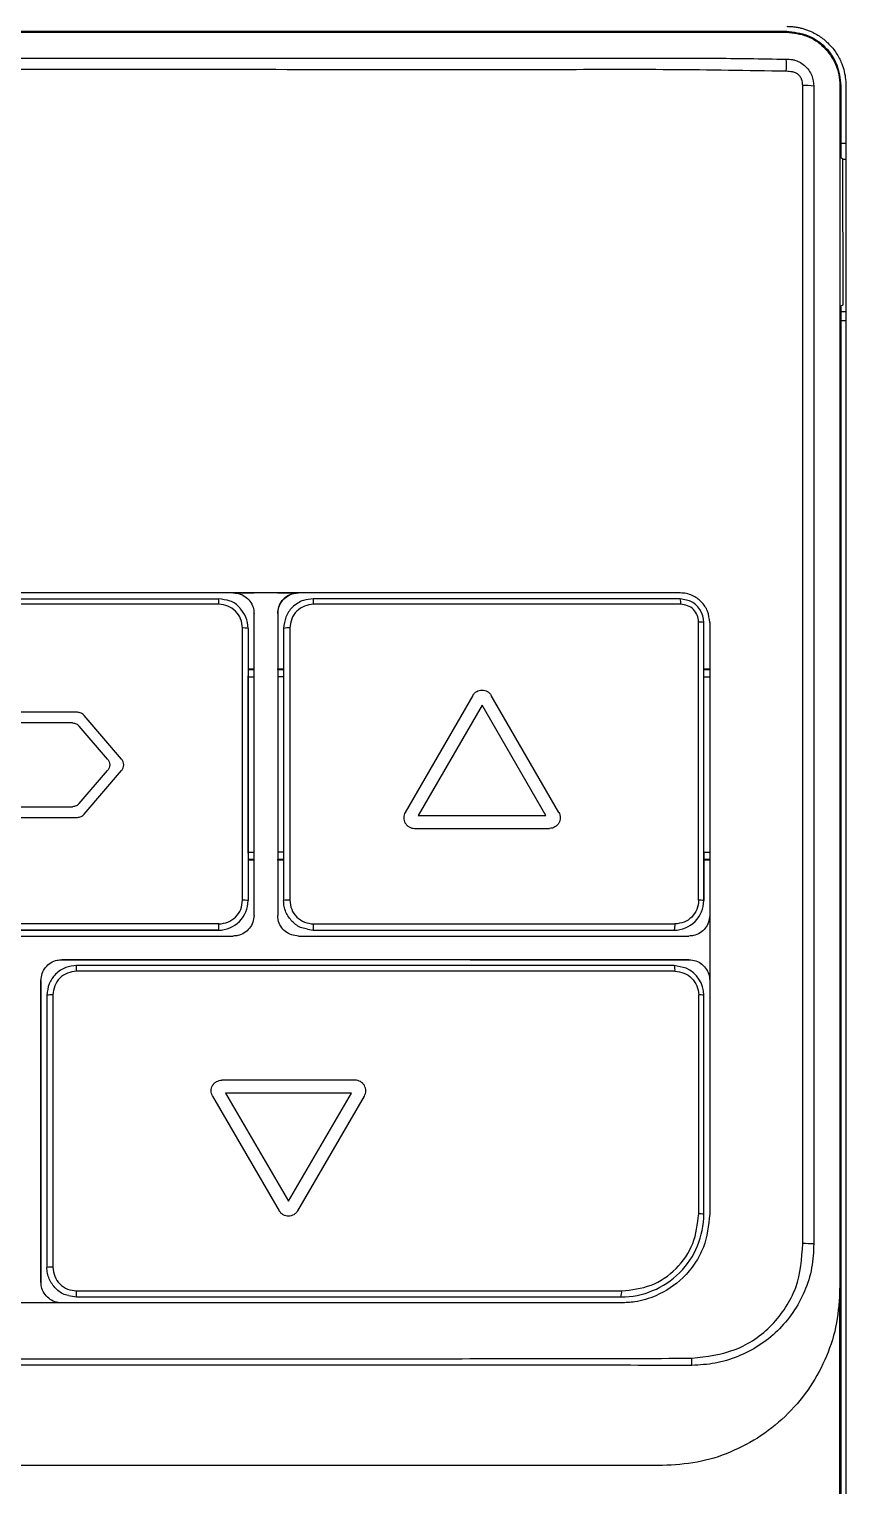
# Model space of a CAD drawing. Header units: millimetres. Extents: x 123.5 to 144.3, y 105.4 to 121.6.
# Drawn here: x 128.061 to 129.579, y 113.345 to 116.053 of the extents above; entities that cross this region are included whole.
import ezdxf

# ---------------------------------------------------------------- set-up
doc = ezdxf.new("R2010")
doc.units = ezdxf.units.MM

msp = doc.modelspace()

# ---------------------------------------------------------------- linework, layer by layer
at = {"color": 7, "linetype": 'Continuous'}
for p, q in [((129.4692, 116.0477), (129.4692, 116.0494)), ((129.57, 115.9487), (129.5682, 115.9487)), ((129.57, 115.9487), (129.5699, 115.8139)), ((129.5699, 115.8414), (129.5792, 115.8414)), ((129.5737, 115.812), (129.5699, 115.8139)), ((129.5742, 115.541), (129.5737, 115.812)), ((129.5737, 115.812), (129.5792, 115.812)), ((129.5699, 115.5389), (129.5742, 115.541)), ((129.5792, 115.5281), (129.5699, 115.5281)), ((129.5792, 115.5114), (129.5699, 115.5114)), ((128.4406, 115.0053), (127.9225, 115.0053)), ((128.4406, 115.0053), (128.4791, 115.0053)), ((128.4406, 115.0053), (128.4406, 115.0053)), ((128.5231, 115.0053), (128.4791, 115.0053)), ((128.5231, 115.0053), (128.5616, 115.0053)), ((128.5616, 115.0053), (128.5616, 115.0053)), ((129.2711, 115.0053), (129.2711, 115.0053)), ((127.9225, 114.9943), (128.4131, 114.9943)), ((128.4136, 114.9841), (127.9225, 114.9841)), ((128.4352, 114.9897), (128.4352, 114.9897)), ((129.2887, 114.9907), (129.2887, 114.9907)), ((128.4791, 114.4058), (128.4791, 114.9668)), ((128.5231, 114.9669), (128.5231, 114.8643)), ((128.5231, 114.9668), (128.5231, 114.4058)), ((128.5231, 114.9668), (128.5231, 114.9668)), ((129.3055, 114.4338), (129.3055, 114.9511)), ((129.3151, 114.4333), (129.3151, 114.9503)), ((129.3151, 114.9503), (129.3151, 114.9503)), ((129.3151, 114.8513), (129.3151, 114.9503)), ((128.4576, 114.4339), (128.4576, 114.9401)), ((128.4681, 114.9393), (128.4681, 114.4333)), ((128.4681, 114.9393), (128.4681, 114.8513)), ((128.4681, 114.9393), (128.4681, 114.9393)), ((128.5341, 114.9393), (128.5341, 114.4333)), ((128.5457, 114.9401), (128.5457, 114.4339)), ((128.4681, 114.8643), (128.4791, 114.8643)), ((128.4791, 114.8623), (128.4681, 114.8623)), ((128.5231, 114.8623), (128.5231, 114.8643)), ((128.5231, 114.8643), (128.5341, 114.8643)), ((128.5231, 114.8623), (128.5231, 114.5103)), ((128.5341, 114.8623), (128.5231, 114.8623)), ((129.3151, 114.8643), (129.3261, 114.8643)), ((129.3261, 114.8623), (129.3151, 114.8623)), ((128.4681, 114.8494), (128.4681, 114.8513)), ((128.4681, 114.5233), (128.4681, 114.8494)), ((128.4681, 114.8494), (128.4791, 114.8494)), ((128.5341, 114.8494), (128.5231, 114.8494)), ((129.3151, 114.8494), (129.3151, 114.8513)), ((129.3151, 114.5233), (129.3151, 114.8494)), ((129.3151, 114.8494), (129.3261, 114.8494)), ((128.8858, 114.8147), (128.7602, 114.5972)), ((129.0456, 114.5972), (128.9201, 114.8147)), ((129.0456, 114.5972), (128.9201, 114.8147)), ((128.1508, 114.7833), (127.9695, 114.7833)), ((128.9029, 114.7969), (128.7842, 114.5913)), ((128.9029, 114.7969), (128.7842, 114.5913)), ((129.0216, 114.5913), (128.9029, 114.7969)), ((128.1417, 114.7635), (127.9786, 114.7635)), ((128.1417, 114.7635), (127.9786, 114.7635)), ((128.2069, 114.6964), (128.1542, 114.7577)), ((128.233, 114.6964), (128.1633, 114.7775)), ((128.233, 114.6964), (128.1633, 114.7775)), ((128.1542, 114.6135), (128.2069, 114.6749)), ((128.1633, 114.5937), (128.233, 114.6749)), ((128.1633, 114.5937), (128.233, 114.6749)), ((127.9786, 114.6078), (128.1417, 114.6078)), ((127.9695, 114.588), (128.1508, 114.588)), ((127.9695, 114.588), (128.1508, 114.588)), ((128.7773, 114.5675), (129.0285, 114.5675)), ((128.7773, 114.5675), (129.0285, 114.5675)), ((128.7842, 114.5913), (129.0216, 114.5913)), ((128.4681, 114.5213), (128.4681, 114.5233)), ((128.4681, 114.5233), (128.4791, 114.5233)), ((128.4681, 114.5213), (128.4681, 114.4333)), ((128.4681, 114.5103), (128.4791, 114.5103)), ((128.5341, 114.5233), (128.5231, 114.5233)), ((128.5231, 114.5084), (128.5231, 114.5103)), ((128.5231, 114.5103), (128.5341, 114.5103)), ((129.3151, 114.5213), (129.3151, 114.5233)), ((129.3151, 114.5233), (129.3261, 114.5233)), ((129.3151, 114.5213), (129.3151, 114.4333)), ((129.3151, 114.5103), (129.3261, 114.5103)), ((128.4791, 114.5084), (128.4681, 114.5084)), ((128.5231, 114.5084), (128.5231, 114.4058)), ((128.5341, 114.5084), (128.5231, 114.5084)), ((129.3261, 114.5084), (129.3151, 114.5084)), ((128.4681, 114.4333), (128.4681, 114.4333)), ((129.3151, 114.4333), (129.3151, 114.4333)), ((128.5231, 114.4058), (128.5231, 114.4058)), ((127.7091, 114.3783), (128.4131, 114.3783)), ((128.4136, 114.3898), (127.9225, 114.3898)), ((128.4131, 114.3783), (127.9225, 114.3783)), ((128.4131, 114.3783), (128.4131, 114.3783)), ((128.567, 114.383), (128.567, 114.383)), ((128.5891, 114.3783), (129.2601, 114.3783)), ((129.2601, 114.3783), (129.2601, 114.3783)), ((127.9225, 114.3673), (128.4406, 114.3673)), ((128.1216, 114.3233), (128.1216, 114.3233)), ((128.1216, 114.3233), (128.5267, 114.3233)), ((128.5286, 114.3233), (128.5267, 114.3233)), ((128.8806, 114.3233), (128.5286, 114.3233)), ((128.8806, 114.3233), (128.8825, 114.3233)), ((128.8825, 114.3233), (129.2876, 114.3233)), ((129.2876, 114.3233), (129.2876, 114.3233)), ((129.2822, 114.3077), (129.2822, 114.3077)), ((128.0831, 113.7238), (128.0831, 114.2848)), ((128.0831, 114.2848), (128.0831, 114.2848)), ((128.0831, 114.2848), (128.0831, 113.7238)), ((128.0941, 114.2573), (128.0941, 113.7513)), ((128.1053, 114.2578), (128.1053, 113.7516)), ((129.3056, 113.8506), (129.3056, 114.2578)), ((129.3151, 113.8503), (129.3151, 114.2573)), ((129.3151, 114.2573), (129.3151, 114.2573)), ((129.3151, 113.8503), (129.3151, 114.2573)), ((128.6671, 114.0993), (128.4192, 114.0993)), ((128.4019, 114.0695), (128.4022, 114.0695)), ((128.4021, 114.0695), (128.526, 113.8564)), ((128.6602, 114.0755), (128.4261, 114.0755)), ((128.4261, 114.0755), (128.5432, 113.8743)), ((128.4261, 114.0755), (128.5432, 113.8743)), ((128.6602, 114.0755), (128.4261, 114.0755)), ((128.5432, 113.8743), (128.6602, 114.0755)), ((128.5603, 113.8564), (128.6842, 114.0695)), ((128.5603, 113.8564), (128.6842, 114.0695)), ((129.3151, 113.8503), (129.3151, 113.8503)), ((128.0831, 113.7238), (128.0831, 113.7238)), ((128.127, 113.701), (128.127, 113.701)), ((128.1491, 113.6963), (128.5396, 113.6963)), ((128.5396, 113.6963), (128.8696, 113.6963)), ((128.5396, 113.6963), (128.5396, 113.6963)), ((128.8696, 113.6963), (128.8696, 113.6963)), ((128.8696, 113.6963), (129.1611, 113.6963)), ((129.1611, 113.6963), (129.1611, 113.6963))]:
    msp.add_line(p, q, dxfattribs=at)
for p, q in [((129.2887, 114.9907), (129.2711, 114.9943)), ((128.5786, 114.3804), (128.5891, 114.3783)), ((129.2822, 114.3077), (129.2601, 114.3123)), ((128.1341, 113.6993), (128.1491, 113.6963))]:
    msp.add_line(p, q)
for centre, radius, start, end in [((129.3821, 115.9854), 0.0869, 353.1929, 8.0562), ((129.4996, 115.8306), 0.1183, 80.3076, 90.3394), ((128.3586, 114.9865), 0.0551, 357.464, 8.1381), ((128.5492, 114.9865), 0.0407, 356.5712, 11.0718), ((129.2519, 114.9865), 0.0207, 353.3593, 22.2782), ((129.2711, 114.9503), 0.044, 0.0002, 66.3573), ((129.3077, 114.9169), 0.0343, 77.5589, 93.6339), ((128.4602, 114.9015), 0.0386, 78.1494, 93.7333), ((128.5427, 114.8956), 0.0446, 86.132, 101.157), ((128.4131, 114.4333), 0.055, 270, 0.0002), ((128.4602, 114.3788), 0.0551, 81.7239, 92.618), ((128.5427, 114.3703), 0.0637, 87.2803, 97.7816), ((129.2601, 114.4333), 0.055, 270, 0.0002), ((129.3077, 114.3838), 0.0501, 81.5288, 92.4921), ((128.3499, 114.3869), 0.0638, 352.3034, 2.6553), ((128.5429, 114.3869), 0.047, 349.5207, 3.5996), ((129.2377, 114.3869), 0.024, 339.0813, 6.9704), ((128.0257, 114.3044), 0.1237, 358.8132, 3.6988), ((129.2401, 114.3043), 0.0216, 353.2851, 21.8834), ((129.2601, 114.2573), 0.055, 0.0002, 66.3571), ((128.1025, 114.1874), 0.0704, 87.7021, 96.8211), ((129.3077, 114.1984), 0.0594, 82.8724, 92.0985), ((129.1611, 113.8503), 0.154, 270, 0.0002), ((129.3077, 113.7462), 0.1044, 85.9622, 91.1972), ((129.4964, 113.1233), 0.6722, 88.0216, 89.7566), ((128.1025, 113.6097), 0.1419, 88.8591, 93.3776), ((128.0176, 113.7047), 0.1318, 356.3589, 1.2315), ((129.1379, 113.7047), 0.0246, 340.096, 6.4908), ((129.1068, 113.5793), 0.1863, 356.8414, 0.9411)]:
    msp.add_arc(centre, radius, start, end, dxfattribs=at)
for points, knots in [([(129.4692, 116.0587), (129.4716, 116.0586), (129.4764, 116.0585), (129.4835, 116.0578), (129.4905, 116.0567), (129.4975, 116.0551), (129.5043, 116.0531), (129.5153, 116.049), (129.5299, 116.0415), (129.5465, 116.0281), (129.5604, 116.0117), (129.5697, 115.9946), (129.5754, 115.9784), (129.5786, 115.9636), (129.579, 115.9537), (129.5792, 115.9487)], [0, 0, 0, 0, 0.042128, 0.083779, 0.125121, 0.166329, 0.207578, 0.249042, 0.370527, 0.491541, 0.615231, 0.739767, 0.826957, 0.913149, 1, 1, 1, 1]), ([(127.9225, 116.0494), (127.9883, 116.0494), (128.1263, 116.0494), (128.3432, 116.0494), (128.5812, 116.0495), (128.8289, 116.0495), (129.0683, 116.0495), (129.2801, 116.0494), (129.4099, 116.0494), (129.4692, 116.0494)], [0, 0, 0, 0, 0.1270711, 0.2667779, 0.4191136, 0.5876129, 0.7466335, 0.8840931, 1, 1, 1, 1]), ([(127.9225, 116.0477), (128.0519, 116.0477), (128.3106, 116.0477), (128.6982, 116.0476), (129.0848, 116.0476), (129.3411, 116.0476), (129.4692, 116.0477)], [0, 0, 0, 0, 0.250006, 0.500011, 0.750008, 1, 1, 1, 1]), ([(129.4692, 116.0494), (129.4823, 116.048), (129.5021, 116.0457), (129.5255, 116.0331), (129.5409, 116.0206), (129.5534, 116.0052), (129.5661, 115.9818), (129.5684, 115.9619), (129.57, 115.9487)], [0, 0, 0, 0, 0.250004, 0.376188, 0.499855, 0.623804, 0.749972, 1, 1, 1, 1]), ([(129.4692, 116.0477), (129.482, 116.0463), (129.5074, 116.0435), (129.5403, 116.0213), (129.5587, 115.9942), (129.567, 115.9689), (129.5678, 115.9554), (129.5682, 115.9487)], [0, 0, 0, 0, 0.248572, 0.490913, 0.738929, 0.869294, 1, 1, 1, 1]), ([(127.9225, 115.9996), (128.0671, 115.9996), (128.3563, 115.9996), (128.6904, 115.9995), (128.925, 115.9995), (129.0606, 115.9995), (129.196, 115.9994), (129.3321, 115.9999), (129.4225, 115.9984), (129.4681, 115.9976)], [0, 0, 0, 0, 0.2795774, 0.5591628, 0.6470386, 0.7349076, 0.822772, 0.9106679, 1, 1, 1, 1]), ([(129.4683, 115.9751), (129.3966, 115.9763), (129.2533, 115.9788), (129.0376, 115.9778), (128.8213, 115.9781), (128.5635, 115.9781), (128.2638, 115.9782), (128.0363, 115.9783), (127.9225, 115.9783)], [0, 0, 0, 0, 0.139972, 0.279985, 0.419994, 0.560002, 0.780004, 1, 1, 1, 1]), ([(129.4681, 115.9976), (129.472, 115.9975), (129.4769, 115.9974), (129.4831, 115.9961), (129.4872, 115.9948), (129.4941, 115.9921), (129.5026, 115.9864), (129.5105, 115.9775), (129.5177, 115.9646), (129.5188, 115.954), (129.5195, 115.9472)], [0, 0, 0, 0, 0.151582, 0.188126, 0.232897, 0.311991, 0.460747, 0.609367, 0.74939, 1, 1, 1, 1]), ([(129.4989, 115.9489), (129.4986, 115.9528), (129.4982, 115.9586), (129.4944, 115.9654), (129.4904, 115.9696), (129.4854, 115.9726), (129.4778, 115.9744), (129.4721, 115.9748), (129.4683, 115.9751)], [0, 0, 0, 0, 0.248706, 0.373924, 0.498813, 0.624013, 0.749052, 1, 1, 1, 1]), ([(129.4993, 113.7954), (129.4992, 113.9753), (129.499, 114.3349), (129.499, 114.8739), (129.499, 115.4121), (129.499, 115.77), (129.4989, 115.9489)], [0, 0, 0, 0, 0.249989, 0.499986, 0.74999, 1, 1, 1, 1]), ([(129.5195, 115.9472), (129.5196, 115.7683), (129.5196, 115.4106), (129.5195, 114.8727), (129.5195, 114.3343), (129.5196, 113.9748), (129.5196, 113.795)], [0, 0, 0, 0, 0.250225, 0.499979, 0.749962, 1, 1, 1, 1]), ([(129.5682, 115.9487), (129.5682, 115.701), (129.5682, 115.2055), (129.5682, 114.4597), (129.5682, 113.9618), (129.5682, 113.7128)], [0, 0, 0, 0, 0.333314, 0.666654, 1, 1, 1, 1]), ([(129.5792, 115.9487), (129.5792, 115.3883), (129.5792, 114.8254), (129.5792, 113.6981), (129.5792, 113.1338), (129.5792, 112.5701)], [0, 0, 0, 0, 0.5, 0.5, 1, 1, 1, 1]), ([(129.5699, 115.5389), (129.5699, 115.4628), (129.5699, 115.3034), (129.5699, 115.0529), (129.5699, 114.8144), (129.5699, 114.592), (129.5699, 114.4423), (129.5699, 114.3384), (129.5699, 114.2832), (129.5699, 114.2273), (129.5699, 114.1708), (129.5699, 114.1136), (129.5699, 113.98), (129.5699, 113.7799), (129.5699, 113.5227), (129.5699, 113.2942), (129.5699, 113.0941), (129.5699, 112.9227), (129.5699, 112.7798), (129.5699, 112.6654), (129.5699, 112.5987), (129.5699, 112.5701)], [0, 0, 0, 0, 0.077058, 0.161583, 0.253579, 0.318389, 0.386454, 0.404818, 0.423405, 0.442216, 0.46125, 0.480508, 0.499988, 0.596108, 0.682623, 0.759532, 0.826835, 0.884534, 0.932628, 0.971117, 1, 1, 1, 1]), ([(129.2711, 115.0053), (129.1228, 115.0053), (128.8253, 115.0053), (128.3752, 115.0053), (128.0738, 115.0053), (127.9225, 115.0053)], [0, 0, 0, 0, 0.331269, 0.664398, 1, 1, 1, 1]), ([(128.4406, 115.0053), (128.4449, 115.0049), (128.4535, 115.0041), (128.4651, 114.9975), (128.4738, 114.9877), (128.4784, 114.9769), (128.4789, 114.9697), (128.4791, 114.9668)], [0, 0, 0, 0, 0.214129, 0.428269, 0.642122, 0.856014, 1, 1, 1, 1]), ([(128.5231, 114.9668), (128.5235, 114.9712), (128.5244, 114.9799), (128.5311, 114.9914), (128.5409, 115.0001), (128.5517, 115.0047), (128.5588, 115.0052), (128.5616, 115.0053)], [0, 0, 0, 0, 0.215199, 0.430388, 0.645988, 0.861666, 1, 1, 1, 1]), ([(128.5616, 115.0053), (128.5573, 115.0049), (128.5486, 115.0041), (128.537, 114.9974), (128.5283, 114.9876), (128.5237, 114.9768), (128.5233, 114.9696), (128.5231, 114.9668)], [0, 0, 0, 0, 0.214917, 0.429813, 0.645234, 0.860958, 1, 1, 1, 1]), ([(129.2711, 115.0053), (129.1535, 115.0053), (128.9176, 115.0053), (128.6805, 115.0053), (128.5616, 115.0053)], [0, 0, 0, 0, 0.498435, 1, 1, 1, 1]), ([(129.3261, 114.9503), (129.3253, 114.9575), (129.3237, 114.9717), (129.3114, 114.9896), (129.2967, 114.9999), (129.2828, 115.0046), (129.2751, 115.0051), (129.2711, 115.0053)], [0, 0, 0, 0, 0.247263, 0.4913046, 0.7297131, 0.8609803, 1, 1, 1, 1]), ([(128.4532, 114.9764), (128.4528, 114.977), (128.4486, 114.9836), (128.4344, 114.9915), (128.4203, 114.9934), (128.4131, 114.9943)], [0, 0, 0, 0, 0.048205, 0.516487, 1, 1, 1, 1]), ([(128.4576, 114.9401), (128.457, 114.9458), (128.4556, 114.9573), (128.4455, 114.9719), (128.4309, 114.9821), (128.4194, 114.9834), (128.4136, 114.9841)], [0, 0, 0, 0, 0.249845, 0.499669, 0.749769, 1, 1, 1, 1]), ([(128.5891, 114.9943), (128.5829, 114.9938), (128.5729, 114.9928), (128.5598, 114.9864), (128.5477, 114.9769), (128.5366, 114.9609), (128.5349, 114.9465), (128.5341, 114.9393)], [0, 0, 0, 0, 0.214124, 0.348554, 0.500948, 0.750438, 1, 1, 1, 1]), ([(128.5898, 114.9841), (128.584, 114.9834), (128.5725, 114.9821), (128.5579, 114.9719), (128.5478, 114.9574), (128.5464, 114.9458), (128.5457, 114.9401)], [0, 0, 0, 0, 0.250225, 0.500335, 0.750191, 1, 1, 1, 1]), ([(129.2711, 114.9943), (129.158, 114.9943), (128.9312, 114.9943), (128.7033, 114.9943), (128.5891, 114.9943)], [0, 0, 0, 0, 0.498694, 1, 1, 1, 1]), ([(129.2725, 114.9841), (129.159, 114.9841), (128.932, 114.9841), (128.7038, 114.9841), (128.5898, 114.9841)], [0, 0, 0, 0, 0.5000028, 1, 1, 1, 1]), ([(129.3055, 114.9511), (129.305, 114.9554), (129.304, 114.9641), (129.2964, 114.975), (129.2854, 114.9826), (129.2768, 114.9836), (129.2725, 114.9841)], [0, 0, 0, 0, 0.250086, 0.500119, 0.749963, 1, 1, 1, 1]), ([(129.3261, 114.9503), (129.3261, 114.7678), (129.3261, 114.4015), (129.3261, 114.0345), (129.3261, 113.8503)], [0, 0, 0, 0, 0.498123, 1, 1, 1, 1]), ([(128.8858, 114.8147), (128.8867, 114.8162), (128.8887, 114.819), (128.8929, 114.8222), (128.8977, 114.8242), (128.9029, 114.8249), (128.908, 114.8242), (128.9129, 114.8222), (128.9171, 114.819), (128.9191, 114.8162), (128.9201, 114.8147)], [0, 0, 0, 0, 0.125052, 0.249962, 0.374846, 0.499828, 0.624908, 0.749846, 0.874722, 1, 1, 1, 1]), ([(128.908, 114.824), (128.9096, 114.8234), (128.9129, 114.8222), (128.9171, 114.819), (128.9191, 114.8162), (128.9201, 114.8147)], [0, 0, 0, 0, 0.3330884, 0.6660079, 1, 1, 1, 1]), ([(128.1633, 114.7775), (128.1625, 114.7784), (128.1608, 114.7801), (128.1577, 114.7818), (128.1543, 114.783), (128.152, 114.7832), (128.1508, 114.7833)], [0, 0, 0, 0, 0.249754, 0.499097, 0.749041, 1, 1, 1, 1]), ([(128.1633, 114.7775), (128.1625, 114.7784), (128.1608, 114.7801), (128.1577, 114.7818), (128.1543, 114.783), (128.152, 114.7832), (128.1508, 114.7833)], [0, 0, 0, 0, 0.249754, 0.499097, 0.749041, 1, 1, 1, 1]), ([(128.1417, 114.7635), (128.1429, 114.7634), (128.1452, 114.7632), (128.1486, 114.7621), (128.1517, 114.7603), (128.1534, 114.7586), (128.1542, 114.7577)], [0, 0, 0, 0, 0.249762, 0.499101, 0.749038, 1, 1, 1, 1]), ([(128.2069, 114.6964), (128.208, 114.6948), (128.2103, 114.6915), (128.2112, 114.6856), (128.2103, 114.6797), (128.208, 114.6765), (128.2069, 114.6749)], [0, 0, 0, 0, 0.249843, 0.499691, 0.749567, 1, 1, 1, 1]), ([(128.233, 114.6749), (128.2341, 114.6765), (128.2364, 114.6797), (128.2373, 114.6856), (128.2364, 114.6915), (128.2341, 114.6948), (128.233, 114.6964)], [0, 0, 0, 0, 0.249858, 0.499717, 0.74958, 1, 1, 1, 1]), ([(128.233, 114.6749), (128.2341, 114.6765), (128.2364, 114.6797), (128.2373, 114.6856), (128.2364, 114.6915), (128.2341, 114.6948), (128.233, 114.6964)], [0, 0, 0, 0, 0.249858, 0.499717, 0.74958, 1, 1, 1, 1]), ([(128.1542, 114.6135), (128.1534, 114.6127), (128.1517, 114.611), (128.1486, 114.6092), (128.1453, 114.608), (128.1429, 114.6079), (128.1417, 114.6078)], [0, 0, 0, 0, 0.249777, 0.499116, 0.749045, 1, 1, 1, 1]), ([(128.1508, 114.588), (128.152, 114.5881), (128.1543, 114.5882), (128.1577, 114.5894), (128.1608, 114.5912), (128.1625, 114.5929), (128.1633, 114.5937)], [0, 0, 0, 0, 0.249763, 0.499105, 0.749049, 1, 1, 1, 1]), ([(128.1508, 114.588), (128.152, 114.5881), (128.1543, 114.5882), (128.1577, 114.5894), (128.1608, 114.5912), (128.1625, 114.5929), (128.1633, 114.5937)], [0, 0, 0, 0, 0.249763, 0.499105, 0.749049, 1, 1, 1, 1]), ([(128.7602, 114.5972), (128.7594, 114.5957), (128.7579, 114.5926), (128.7573, 114.5874), (128.758, 114.5822), (128.76, 114.5773), (128.7632, 114.5732), (128.7673, 114.57), (128.7722, 114.5679), (128.7756, 114.5677), (128.7773, 114.5675)], [0, 0, 0, 0, 0.125043, 0.249937, 0.374804, 0.499764, 0.624848, 0.749806, 0.87469, 1, 1, 1, 1]), ([(129.0456, 114.5972), (129.0464, 114.5957), (129.0479, 114.5925), (129.0485, 114.5873), (129.0478, 114.5821), (129.0458, 114.5773), (129.0426, 114.5732), (129.0385, 114.57), (129.0337, 114.5679), (129.0302, 114.5677), (129.0285, 114.5675)], [0, 0, 0, 0, 0.125029, 0.249947, 0.374826, 0.499784, 0.624875, 0.749845, 0.874711, 1, 1, 1, 1]), ([(129.0456, 114.5972), (129.0464, 114.5957), (129.0479, 114.5925), (129.0485, 114.5873), (129.0478, 114.5821), (129.0458, 114.5773), (129.0426, 114.5732), (129.0385, 114.57), (129.0337, 114.5679), (129.0302, 114.5677), (129.0285, 114.5675)], [0, 0, 0, 0, 0.125029, 0.249947, 0.374826, 0.499784, 0.624875, 0.749845, 0.874711, 1, 1, 1, 1]), ([(128.4136, 114.3898), (128.4194, 114.3905), (128.4309, 114.3919), (128.4455, 114.402), (128.4557, 114.4165), (128.457, 114.4281), (128.4576, 114.4339)], [0, 0, 0, 0, 0.249849, 0.499676, 0.749862, 1, 1, 1, 1]), ([(128.5786, 114.3804), (128.575, 114.3809), (128.5643, 114.3824), (128.5494, 114.3936), (128.5392, 114.4085), (128.5348, 114.4223), (128.5343, 114.4296), (128.5341, 114.4333)], [0, 0, 0, 0, 0.14243, 0.427668, 0.707465, 0.852291, 1, 1, 1, 1]), ([(128.5457, 114.4339), (128.5464, 114.4281), (128.5477, 114.4166), (128.5579, 114.402), (128.5725, 114.3919), (128.584, 114.3905), (128.5898, 114.3898)], [0, 0, 0, 0, 0.250095, 0.50015, 0.750028, 1, 1, 1, 1]), ([(129.3055, 114.4338), (129.3049, 114.4281), (129.3035, 114.4165), (129.2933, 114.4019), (129.2788, 114.3918), (129.2673, 114.3905), (129.2615, 114.3898)], [0, 0, 0, 0, 0.249751, 0.499588, 0.749752, 1, 1, 1, 1]), ([(128.4791, 114.4058), (128.4787, 114.4015), (128.4778, 114.3928), (128.4712, 114.3813), (128.4614, 114.3726), (128.4506, 114.368), (128.4434, 114.3675), (128.4406, 114.3673)], [0, 0, 0, 0, 0.214834, 0.429651, 0.644779, 0.860056, 1, 1, 1, 1]), ([(128.5616, 114.3673), (128.5573, 114.3678), (128.5486, 114.3686), (128.5371, 114.3752), (128.5284, 114.385), (128.5238, 114.3958), (128.5233, 114.403), (128.5231, 114.4058)], [0, 0, 0, 0, 0.214643, 0.429302, 0.643561, 0.85754, 1, 1, 1, 1]), ([(129.3261, 114.4058), (129.3257, 114.4015), (129.3248, 114.3929), (129.3182, 114.3814), (129.3085, 114.3727), (129.2977, 114.368), (129.2905, 114.3675), (129.2876, 114.3673)], [0, 0, 0, 0, 0.213073, 0.426084, 0.640584, 0.857008, 1, 1, 1, 1]), ([(128.5891, 114.3783), (128.7014, 114.3783), (128.9256, 114.3783), (129.1487, 114.3783), (129.2601, 114.3783)], [0, 0, 0, 0, 0.500867, 1, 1, 1, 1]), ([(128.5898, 114.3898), (128.702, 114.3898), (128.9264, 114.3898), (129.1498, 114.3898), (129.2615, 114.3898)], [0, 0, 0, 0, 0.499998, 1, 1, 1, 1]), ([(128.5616, 114.3673), (128.6832, 114.3673), (128.9258, 114.3673), (129.1672, 114.3673), (129.2876, 114.3673)], [0, 0, 0, 0, 0.501243, 1, 1, 1, 1]), ([(128.0831, 114.2848), (128.0835, 114.2892), (128.0844, 114.2978), (128.091, 114.3094), (128.1008, 114.3181), (128.1116, 114.3227), (128.1188, 114.3232), (128.1216, 114.3233)], [0, 0, 0, 0, 0.214942, 0.429882, 0.644838, 0.859694, 1, 1, 1, 1]), ([(129.2876, 114.3233), (129.0946, 114.3233), (128.7072, 114.3233), (128.3173, 114.3233), (128.1216, 114.3233)], [0, 0, 0, 0, 0.498161, 1, 1, 1, 1]), ([(129.2876, 114.3233), (129.2919, 114.3229), (129.3006, 114.3221), (129.3122, 114.3154), (129.3209, 114.3055), (129.3255, 114.2947), (129.3259, 114.2876), (129.3261, 114.2848)], [0, 0, 0, 0, 0.216464, 0.432982, 0.648091, 0.861256, 1, 1, 1, 1]), ([(128.1491, 114.3123), (128.1424, 114.3117), (128.132, 114.3106), (128.1191, 114.3039), (128.1075, 114.2946), (128.0966, 114.2789), (128.0949, 114.2645), (128.0941, 114.2573)], [0, 0, 0, 0, 0.230947, 0.361164, 0.500889, 0.75043, 1, 1, 1, 1]), ([(128.1493, 114.3018), (128.1436, 114.3011), (128.132, 114.2998), (128.1174, 114.2896), (128.1073, 114.2751), (128.106, 114.2635), (128.1053, 114.2578)], [0, 0, 0, 0, 0.250229, 0.500333, 0.750173, 1, 1, 1, 1]), ([(129.2601, 114.3123), (129.0759, 114.3123), (128.7067, 114.3123), (128.3353, 114.3123), (128.1491, 114.3123)], [0, 0, 0, 0, 0.498794, 1, 1, 1, 1]), ([(129.2615, 114.3018), (129.0767, 114.3018), (128.7071, 114.3018), (128.3352, 114.3018), (128.1493, 114.3018)], [0, 0, 0, 0, 0.5, 1, 1, 1, 1]), ([(129.2615, 114.3018), (129.2672, 114.3011), (129.2787, 114.2998), (129.2933, 114.2897), (129.3035, 114.2751), (129.3049, 114.2636), (129.3056, 114.2578)], [0, 0, 0, 0, 0.250032, 0.499897, 0.749934, 1, 1, 1, 1]), ([(128.4021, 114.0695), (128.4014, 114.0711), (128.3998, 114.0742), (128.3992, 114.0795), (128.3999, 114.0846), (128.4019, 114.0895), (128.4051, 114.0937), (128.4092, 114.0968), (128.414, 114.0989), (128.4175, 114.0992), (128.4192, 114.0993)], [0, 0, 0, 0, 0.125036, 0.249949, 0.374823, 0.499789, 0.624873, 0.749828, 0.874704, 1, 1, 1, 1]), ([(128.6842, 114.0695), (128.685, 114.0711), (128.6865, 114.0742), (128.6871, 114.0795), (128.6864, 114.0846), (128.6844, 114.0895), (128.6813, 114.0937), (128.6771, 114.0968), (128.6723, 114.0989), (128.6688, 114.0992), (128.6671, 114.0993)], [0, 0, 0, 0, 0.125034, 0.249935, 0.374805, 0.499761, 0.624844, 0.749807, 0.874688, 1, 1, 1, 1]), ([(128.6842, 114.0695), (128.685, 114.0711), (128.6865, 114.0742), (128.6871, 114.0795), (128.6864, 114.0846), (128.6844, 114.0895), (128.6813, 114.0936), (128.6771, 114.0969), (128.6739, 114.098), (128.6722, 114.0986)], [0, 0, 0, 0, 0.142948, 0.285742, 0.428502, 0.571359, 0.714363, 0.85723, 1, 1, 1, 1]), ([(128.5603, 113.8564), (128.5593, 113.855), (128.5573, 113.8522), (128.5531, 113.8491), (128.5483, 113.8471), (128.5432, 113.8464), (128.538, 113.847), (128.5332, 113.849), (128.529, 113.8522), (128.527, 113.855), (128.526, 113.8564)], [0, 0, 0, 0, 0.125047, 0.249954, 0.374841, 0.49982, 0.624906, 0.74985, 0.874731, 1, 1, 1, 1]), ([(128.5603, 113.8564), (128.5593, 113.855), (128.5573, 113.8522), (128.5531, 113.8491), (128.5483, 113.8471), (128.5432, 113.8463), (128.5398, 113.8469), (128.5381, 113.8473)], [0, 0, 0, 0, 0.200105, 0.399987, 0.599834, 0.799833, 1, 1, 1, 1]), ([(129.3261, 113.8503), (129.3238, 113.8294), (129.3204, 113.797), (129.2992, 113.758), (129.2717, 113.7247), (129.2329, 113.699), (129.192, 113.6868), (129.1697, 113.6857), (129.1611, 113.6853)], [0, 0, 0, 0, 0.241046, 0.371361, 0.507901, 0.740744, 0.899914, 1, 1, 1, 1]), ([(129.1624, 113.7075), (129.1811, 113.7097), (129.2185, 113.7139), (129.2658, 113.7468), (129.299, 113.7941), (129.3034, 113.8318), (129.3056, 113.8506)], [0, 0, 0, 0, 0.250099, 0.500142, 0.750104, 1, 1, 1, 1]), ([(129.5196, 113.795), (129.5189, 113.7801), (129.5176, 113.7498), (129.5035, 113.7065), (129.482, 113.6668), (129.4531, 113.6323), (129.4182, 113.6047), (129.3788, 113.5846), (129.3366, 113.5715), (129.3074, 113.5698), (129.2928, 113.569)], [0, 0, 0, 0, 0.12542, 0.253018, 0.379287, 0.504862, 0.62962, 0.753508, 0.876938, 1, 1, 1, 1]), ([(129.2931, 113.5823), (129.3205, 113.5856), (129.3754, 113.5922), (129.4342, 113.6329), (129.4683, 113.6762), (129.4941, 113.7257), (129.4972, 113.7676), (129.4993, 113.7954)], [0, 0, 0, 0, 0.249894, 0.499703, 0.625132, 0.750576, 1, 1, 1, 1]), ([(128.1341, 113.6993), (128.1322, 113.6996), (128.1232, 113.701), (128.1096, 113.7115), (128.0992, 113.7263), (128.0947, 113.7403), (128.0943, 113.7477), (128.0941, 113.7513)], [0, 0, 0, 0, 0.080558, 0.382281, 0.6882308, 0.8435729, 1, 1, 1, 1]), ([(128.1053, 113.7516), (128.106, 113.7458), (128.1073, 113.7343), (128.1175, 113.7197), (128.1321, 113.7096), (128.1436, 113.7082), (128.1493, 113.7075)], [0, 0, 0, 0, 0.250096, 0.500151, 0.750041, 1, 1, 1, 1]), ([(128.1216, 113.6853), (128.1173, 113.6858), (128.1086, 113.6866), (128.0971, 113.6933), (128.0884, 113.703), (128.0838, 113.7138), (128.0833, 113.721), (128.0831, 113.7238)], [0, 0, 0, 0, 0.214653, 0.42931, 0.64392, 0.858531, 1, 1, 1, 1]), ([(128.1493, 113.7075), (128.3186, 113.7075), (128.6572, 113.7075), (128.994, 113.7075), (129.1624, 113.7075)], [0, 0, 0, 0, 0.5, 1, 1, 1, 1]), ([(129.5682, 113.7128), (129.5669, 113.6911), (129.5645, 113.6479), (129.5449, 113.5857), (129.5146, 113.5286), (129.4733, 113.4783), (129.4229, 113.4367), (129.3653, 113.4062), (129.303, 113.3865), (129.2598, 113.3841), (129.2382, 113.3828)], [0, 0, 0, 0, 0.125175, 0.248873, 0.372457, 0.49719, 0.623739, 0.749249, 0.874284, 1, 1, 1, 1]), ([(129.5682, 112.5701), (129.5682, 112.7605), (129.5682, 113.1414), (129.5682, 113.5224), (129.5682, 113.7128)], [0, 0, 0, 0, 0.499982, 1, 1, 1, 1]), ([(129.1611, 113.6853), (129.024, 113.6853), (128.7497, 113.6853), (128.3364, 113.6853), (128.0605, 113.6853), (127.9225, 113.6853)], [0, 0, 0, 0, 0.333311, 0.666466, 1, 1, 1, 1]), ([(128.1491, 113.6963), (128.3183, 113.6963), (128.6565, 113.6963), (128.9929, 113.6963), (129.1611, 113.6963)], [0, 0, 0, 0, 0.500182, 1, 1, 1, 1]), ([(127.9225, 113.5813), (128.0752, 113.5814), (128.3807, 113.5815), (128.8381, 113.5814), (129.1414, 113.582), (129.2931, 113.5823)], [0, 0, 0, 0, 0.333336, 0.66667, 1, 1, 1, 1]), ([(129.2928, 113.569), (129.1412, 113.5693), (128.838, 113.5698), (128.3806, 113.5697), (128.0752, 113.5698), (127.9225, 113.5698)], [0, 0, 0, 0, 0.333403, 0.666701, 1, 1, 1, 1]), ([(129.2382, 113.3828), (129.0935, 113.3828), (128.8032, 113.3828), (128.3641, 113.3828), (128.07, 113.3828), (127.9225, 113.3828)], [0, 0, 0, 0, 0.331281, 0.664616, 1, 1, 1, 1])]:
    msp.add_open_spline(points, degree=3, knots=knots, dxfattribs=at)
at = {"color": 8, "linetype": 'Continuous'}
msp.add_open_spline([(128.4681, 114.9393), (128.4674, 114.9466), (128.466, 114.9605), (128.4573, 114.9713), (128.4532, 114.9764)], degree=3, knots=[0, 0, 0, 0, 0.526648, 1, 1, 1, 1], dxfattribs=at)

doc.saveas('drawing.dxf')
